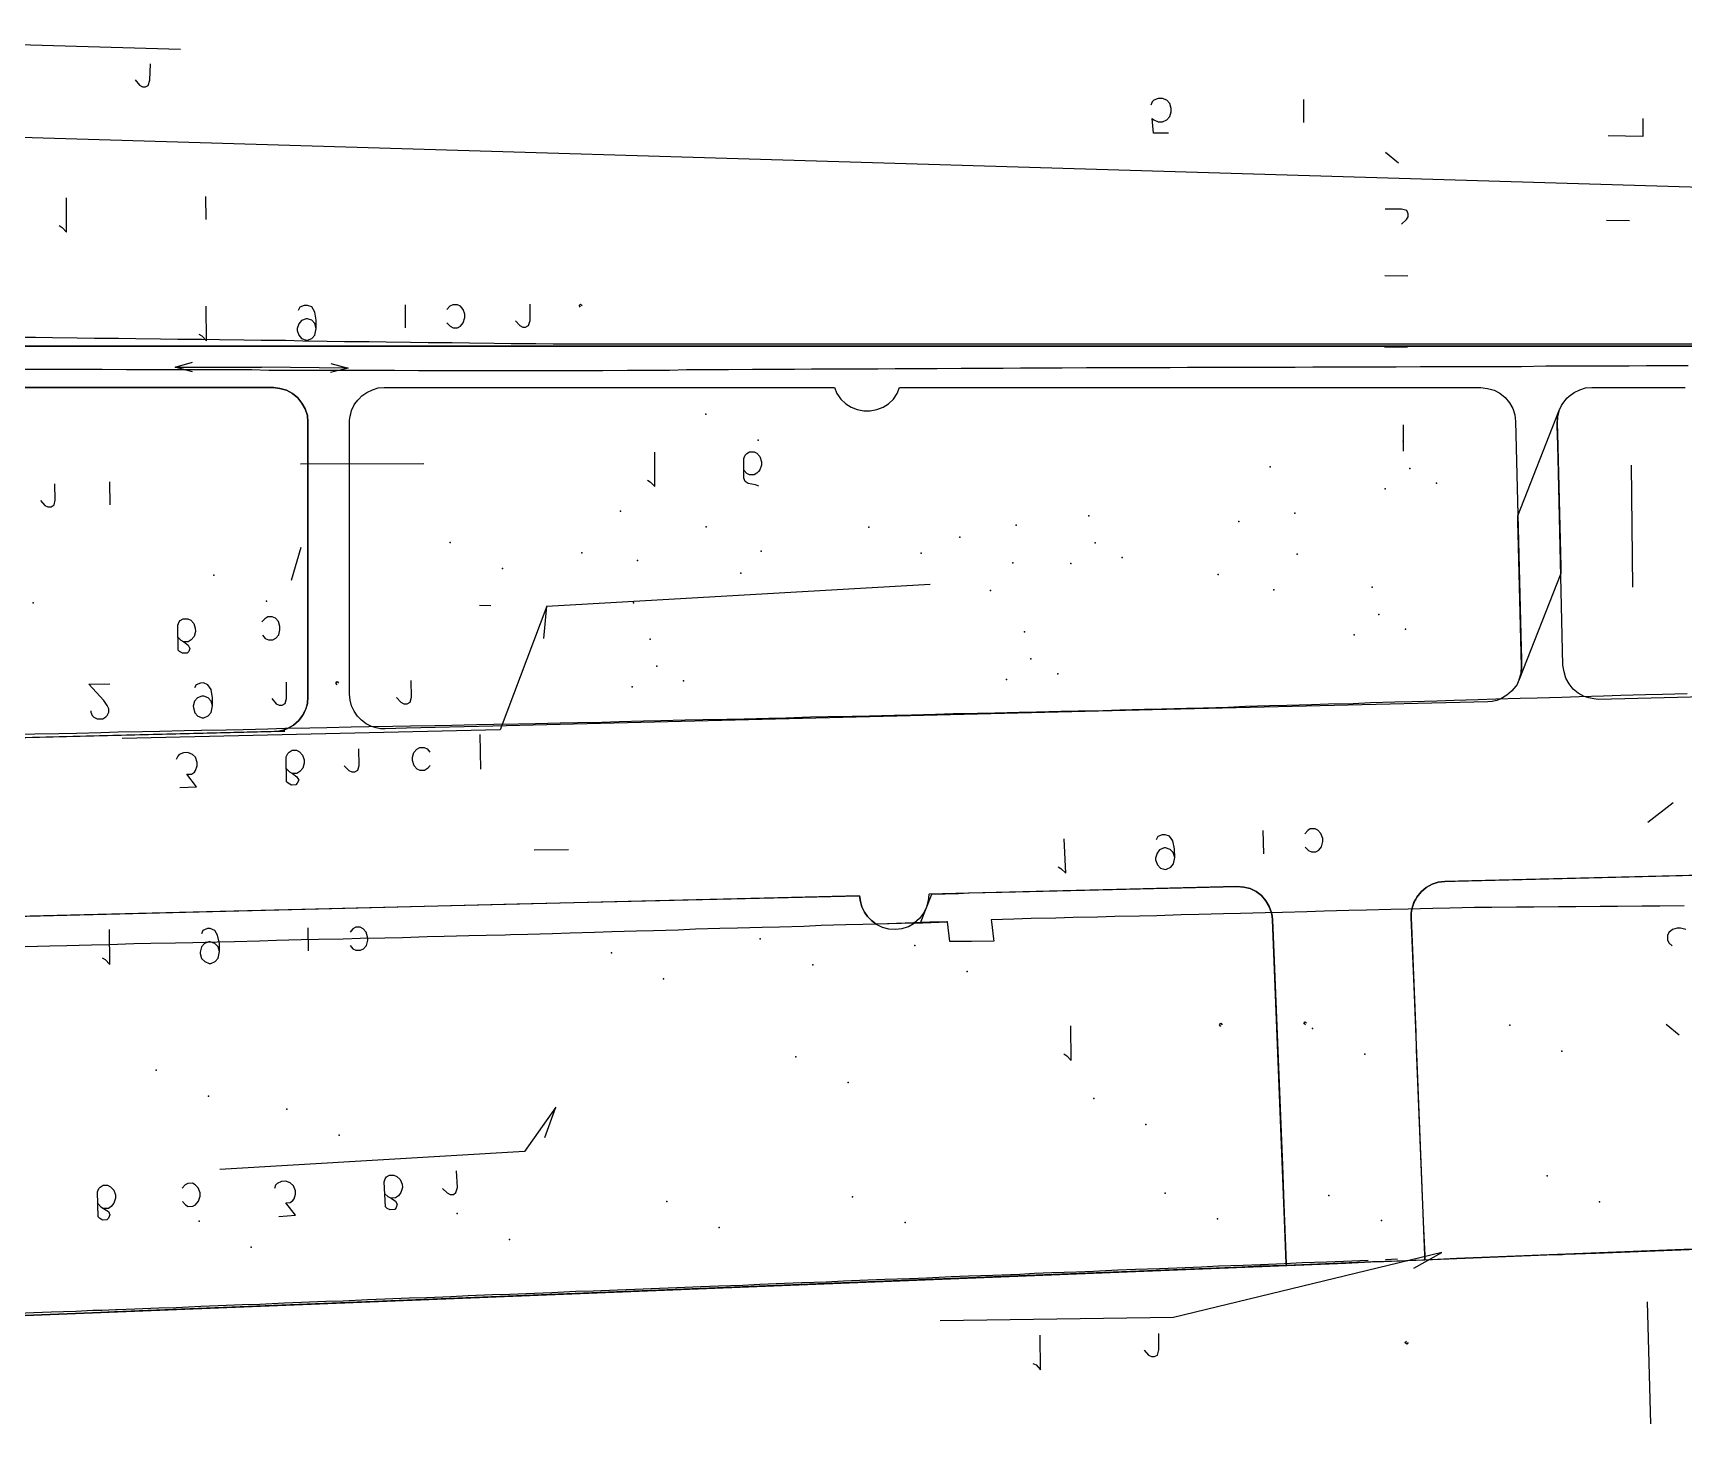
# Model space of a CAD drawing. Header units: metres. Extents: x 131 to 658, y 22 to 173.
# Drawn here: x 195.07 to 245.01, y 68.05 to 110.14 of the extents above; entities that cross this region are included whole.
import ezdxf

# ---------------------------------------------------------------- set-up
doc = ezdxf.new("R2010")
doc.units = ezdxf.units.M
for name, color, linetype in [('CURB', 7, 'Continuous'), ('ELECTR_CABLE', 7, 'Continuous'), ('GAS', 7, 'Continuous'), ('GRASS', 7, 'Continuous'), ('OVERHEAD_POWER_LINE', 7, 'Continuous'), ('ROAD', 7, 'Continuous'), ('SIDEWALK_PATH', 7, 'Continuous'), ('TREE', 7, 'Continuous'), ('WATER_PIPELINE', 7, 'Continuous')]:
    doc.layers.add(name, color=color, linetype=linetype)

msp = doc.modelspace()

# ---------------------------------------------------------------- linework, layer by layer
at = {"layer": 'CURB'}
for points in [[(194.515, 100.944), (195.148, 100.944), (195.669, 100.932), (196.413, 100.921), (196.934, 100.91), (197.667, 100.91), (198.188, 100.899), (198.932, 100.888), (199.453, 100.877), (200.197, 100.877), (200.718, 100.866), (201.451, 100.855), (201.983, 100.844), (202.716, 100.844), (203.237, 100.833), (203.981, 100.821), (204.502, 100.81), (205.246, 100.81), (205.767, 100.799), (206.5, 100.788), (207.032, 100.777), (207.765, 100.777), (208.286, 100.766), (209.03, 100.755), (209.551, 100.744), (210.295, 100.744), (210.816, 100.733), (211.549, 100.733), (212.081, 100.733), (212.814, 100.733), (213.335, 100.733), (214.079, 100.733), (214.6, 100.733), (215.344, 100.733), (215.865, 100.733), (216.598, 100.733), (217.13, 100.733), (217.863, 100.733), (218.384, 100.733), (219.128, 100.733), (219.649, 100.733), (220.393, 100.733), (220.914, 100.733), (221.647, 100.733), (222.179, 100.733), (222.912, 100.733), (223.433, 100.733), (224.177, 100.733), (224.698, 100.733), (225.442, 100.733), (225.963, 100.733), (226.696, 100.733), (227.228, 100.733), (227.495, 100.733), (227.495, 100.733), (227.961, 100.733), (228.482, 100.733), (229.226, 100.733), (229.747, 100.733), (230.491, 100.733), (231.012, 100.733), (231.745, 100.733), (232.277, 100.733), (233.01, 100.733), (233.531, 100.733), (234.275, 100.733), (234.796, 100.733), (235.54, 100.733), (236.061, 100.733), (236.794, 100.733), (237.326, 100.733), (238.059, 100.733), (238.58, 100.733), (239.324, 100.733), (239.845, 100.733), (240.589, 100.733), (241.11, 100.733), (241.843, 100.733), (242.376, 100.733), (243.108, 100.733), (243.629, 100.733), (244.373, 100.733), (244.894, 100.733), (245.638, 100.733)], [(194.637, 99.967), (195.381, 99.967), (195.902, 99.967), (196.646, 99.967), (197.167, 99.967), (197.9, 99.956), (198.432, 99.956), (199.165, 99.956), (199.697, 99.956), (200.43, 99.956), (200.951, 99.956), (201.695, 99.956), (202.216, 99.945), (202.96, 99.945), (203.481, 99.945), (204.225, 99.945), (204.746, 99.945), (205.49, 99.945), (206.011, 99.945), (206.744, 99.934), (207.276, 99.934), (208.009, 99.934), (208.541, 99.934), (209.274, 99.934), (209.795, 99.934), (210.517, 99.934), (210.517, 99.934), (210.539, 99.934), (211.06, 99.934), (211.804, 99.934), (212.325, 99.934), (213.069, 99.945), (213.59, 99.945), (214.334, 99.945), (214.856, 99.956), (215.588, 99.956), (216.121, 99.956), (216.853, 99.967), (217.374, 99.967), (218.118, 99.967), (218.64, 99.978), (219.383, 99.978), (219.905, 99.978), (220.648, 99.978), (221.17, 99.989), (221.913, 99.989), (222.435, 99.989), (223.167, 100), (223.7, 100), (224.432, 100), (224.965, 100.011), (225.697, 100.011), (226.219, 100.011), (226.962, 100.023), (227.484, 100.023), (227.506, 100.023), (227.506, 100.023), (228.227, 100.023), (228.749, 100.023), (229.492, 100.023), (230.014, 100.034), (230.757, 100.034), (231.279, 100.034), (232.011, 100.034), (232.544, 100.034), (233.276, 100.034), (233.809, 100.045), (234.541, 100.045), (235.063, 100.045), (235.806, 100.045), (236.328, 100.045), (237.071, 100.056), (237.593, 100.056), (238.336, 100.056), (238.858, 100.056), (239.601, 100.056), (240.123, 100.056), (240.855, 100.067), (241.388, 100.067), (242.12, 100.067), (242.642, 100.067), (243.385, 100.067), (243.907, 100.078), (244.65, 100.078), (245.172, 100.078)], [(194.604, 88.926), (195.125, 88.937), (195.858, 88.948), (196.391, 88.959), (197.123, 88.981), (197.656, 88.992), (198.388, 89.003), (198.909, 89.015), (199.653, 89.037), (200.175, 89.048), (200.918, 89.059), (201.44, 89.07), (202.183, 89.092), (202.705, 89.103), (203.448, 89.114), (203.97, 89.126), (204.702, 89.148), (205.235, 89.159), (205.967, 89.17), (206.5, 89.181), (207.232, 89.192), (207.754, 89.203), (208.497, 89.214), (209.019, 89.225), (209.762, 89.236), (210.284, 89.248), (211.027, 89.27), (211.549, 89.281), (212.292, 89.292), (212.814, 89.314), (213.546, 89.325), (214.079, 89.336), (214.811, 89.359), (215.344, 89.37), (216.076, 89.381), (216.598, 89.392), (217.341, 89.414), (217.863, 89.425), (218.606, 89.447), (219.128, 89.458), (219.871, 89.47), (220.393, 89.481), (221.136, 89.503), (221.658, 89.514), (222.39, 89.536), (222.923, 89.547), (223.655, 89.558), (224.188, 89.569), (224.92, 89.592), (225.442, 89.603), (226.185, 89.625), (226.707, 89.636), (227.45, 89.647), (227.972, 89.658), (228.715, 89.68), (229.237, 89.691), (229.98, 89.714), (230.502, 89.725), (231.234, 89.747), (231.767, 89.769), (232.499, 89.791), (233.021, 89.802), (233.764, 89.825), (234.286, 89.847), (235.029, 89.858), (235.551, 89.88), (236.294, 89.902), (236.816, 89.913), (237.56, 89.936), (238.081, 89.958), (238.813, 89.98), (239.346, 89.991), (240.078, 90.013), (240.6, 90.024), (241.343, 90.047), (241.865, 90.069), (242.609, 90.091), (243.13, 90.102), (243.874, 90.124), (244.395, 90.135), (245.139, 90.157)], [(245.05, 83.732), (244.306, 83.721), (243.774, 83.721), (243.03, 83.71), (242.509, 83.71), (241.765, 83.699), (241.244, 83.699), (240.5, 83.688), (239.968, 83.688), (239.224, 83.677), (238.702, 83.677), (237.959, 83.666), (237.437, 83.655), (236.694, 83.633), (236.172, 83.622), (235.429, 83.599), (234.896, 83.588), (234.153, 83.566), (233.631, 83.555), (232.888, 83.533), (232.366, 83.522), (231.623, 83.499), (231.101, 83.488), (230.358, 83.466), (229.825, 83.455), (229.082, 83.433), (228.56, 83.422), (227.817, 83.411), (227.295, 83.388), (226.552, 83.377), (226.03, 83.355), (225.286, 83.344), (224.754, 83.333), (224.077, 83.311), (224.077, 83.311), (224.088, 83.244), (224.144, 82.734), (224.155, 82.667), (224.155, 82.667), (223.478, 82.656), (222.945, 82.656), (222.823, 82.656), (222.823, 82.656), (222.756, 83.244), (222.756, 83.244), (222.734, 83.244), (222.213, 83.233), (221.469, 83.211), (220.937, 83.189), (220.193, 83.167), (219.672, 83.155), (218.928, 83.133), (218.406, 83.111), (217.663, 83.089), (217.141, 83.078), (216.398, 83.056), (215.865, 83.044), (215.122, 83.022), (214.6, 83), (213.857, 82.978), (213.335, 82.967), (212.592, 82.945), (212.07, 82.922), (211.327, 82.9), (210.794, 82.889), (210.051, 82.867), (209.529, 82.856), (209.363, 82.845), (209.363, 82.845), (208.786, 82.834), (208.264, 82.823), (207.521, 82.8), (206.999, 82.789), (206.256, 82.767), (205.723, 82.756), (204.979, 82.745), (204.458, 82.723), (203.714, 82.712), (203.193, 82.7), (202.449, 82.678), (201.928, 82.667), (201.173, 82.645), (200.652, 82.634), (199.908, 82.612), (199.387, 82.601), (198.643, 82.59), (198.122, 82.578), (197.378, 82.556), (196.845, 82.545), (196.102, 82.523), (195.58, 82.512), (194.837, 82.49)], [(194.371, 71.393), (195.103, 71.426), (195.625, 71.448), (196.368, 71.471), (196.89, 71.493), (197.156, 71.493), (197.156, 71.493), (197.578, 71.515), (197.578, 71.515), (197.622, 71.515), (198.155, 71.537), (198.887, 71.57), (199.409, 71.582), (200.152, 71.615), (200.674, 71.637), (201.417, 71.67), (201.939, 71.681), (202.671, 71.715), (203.204, 71.737), (203.936, 71.77), (204.458, 71.781), (205.201, 71.815), (205.723, 71.837), (206.455, 71.87), (206.988, 71.881), (207.72, 71.914), (208.242, 71.937), (208.985, 71.97), (209.507, 71.981), (210.25, 72.014), (210.772, 72.036), (211.504, 72.07), (212.026, 72.081), (212.769, 72.114), (213.291, 72.136), (214.034, 72.159), (214.556, 72.181), (215.288, 72.214), (215.821, 72.236), (216.553, 72.258), (217.075, 72.281), (217.818, 72.314), (218.34, 72.336), (219.083, 72.358), (219.605, 72.38), (220.337, 72.414), (220.859, 72.436), (221.602, 72.458), (222.124, 72.48), (222.867, 72.514), (223.389, 72.536), (224.121, 72.558), (224.654, 72.58), (224.942, 72.591), (224.942, 72.591), (225.386, 72.614), (225.908, 72.636), (226.651, 72.658), (227.173, 72.68), (227.905, 72.713), (228.438, 72.736), (229.17, 72.758), (229.692, 72.78), (230.435, 72.813), (230.957, 72.835), (231.7, 72.858), (232.222, 72.88), (232.954, 72.913), (233.487, 72.935), (234.219, 72.958), (234.741, 72.98), (235.484, 73.013)], [(236.006, 73.035), (236.372, 73.046)]]:
    msp.add_lwpolyline(points, dxfattribs=at)
at = {"layer": 'ELECTR_CABLE'}
for points in [[(175.44, 96.283), (175.273, 95.317), (175.273, 95.317), (182.42, 110.143), (182.42, 110.143), (199.542, 109.655)], [(198.166, 108.722), (198.299, 108.567), (198.299, 108.567), (198.388, 108.512), (198.388, 108.512), (198.477, 108.512), (198.477, 108.512), (198.565, 108.556), (198.565, 108.556), (198.61, 108.711), (198.61, 108.711), (198.632, 109.211)], [(229.437, 107.113), (228.982, 107.113), (228.982, 107.113), (228.948, 107.557), (228.948, 107.557), (228.993, 107.513), (228.993, 107.513), (229.126, 107.457), (229.126, 107.457), (229.259, 107.457), (229.259, 107.457), (229.392, 107.513), (229.392, 107.513), (229.481, 107.613), (229.481, 107.613), (229.525, 107.757), (229.525, 107.757), (229.525, 107.857), (229.525, 107.857), (229.481, 108.012), (229.481, 108.012), (229.392, 108.112), (229.392, 108.112), (229.259, 108.156), (229.259, 108.156), (229.126, 108.156), (229.126, 108.156), (228.993, 108.112), (228.993, 108.112), (228.948, 108.057), (228.948, 108.057), (228.904, 107.957)], [(233.531, 107.435), (233.531, 108.134)], [(243.796, 107.557), (243.796, 107.013), (243.796, 107.013), (242.742, 107.036)], [(195.869, 104.317), (195.958, 104.261), (195.958, 104.261), (196.091, 104.117), (196.091, 104.117), (196.091, 105.16)], [(200.319, 104.495), (200.308, 105.194)], [(243.396, 104.461), (242.697, 104.472)], [(213.668, 96.616), (213.757, 96.56), (213.757, 96.56), (213.89, 96.416), (213.89, 96.416), (213.89, 97.459)], [(217.042, 96.427), (216.942, 96.472), (216.942, 96.472), (216.72, 96.516), (216.72, 96.516), (216.631, 96.571), (216.631, 96.571), (216.587, 96.671), (216.587, 96.671), (216.587, 97.271), (216.587, 97.271), (216.631, 97.37), (216.631, 97.37), (216.675, 97.415), (216.675, 97.415), (216.764, 97.47), (216.764, 97.47), (216.897, 97.47), (216.897, 97.47), (216.986, 97.426), (216.986, 97.426), (217.075, 97.326), (217.075, 97.326), (217.119, 97.171), (217.119, 97.171), (217.119, 97.071), (217.119, 97.071), (217.075, 96.927), (217.075, 96.927), (217.03, 96.871), (217.03, 96.871), (216.986, 96.827), (216.986, 96.827), (216.897, 96.771), (216.897, 96.771), (216.764, 96.771), (216.764, 96.771), (216.675, 96.816), (216.675, 96.816), (216.587, 96.915)], [(206.899, 97.104), (203.171, 97.093)], [(243.496, 93.376), (243.452, 97.071)], [(199.453, 91.866), (199.553, 91.767), (199.553, 91.767), (199.642, 91.722), (199.642, 91.722), (199.775, 91.622), (199.775, 91.622), (199.819, 91.522), (199.819, 91.522), (199.786, 91.423), (199.786, 91.423), (199.742, 91.378), (199.742, 91.378), (199.597, 91.378), (199.597, 91.378), (199.509, 91.423), (199.509, 91.423), (199.464, 91.467), (199.464, 91.467), (199.453, 92.222), (199.453, 92.222), (199.498, 92.321), (199.498, 92.321), (199.531, 92.366), (199.531, 92.366), (199.62, 92.421), (199.62, 92.421), (199.764, 92.421), (199.764, 92.421), (199.853, 92.377), (199.853, 92.377), (199.941, 92.277), (199.941, 92.277), (199.986, 92.133), (199.986, 92.133), (199.997, 92.033), (199.997, 92.033), (199.953, 91.878), (199.953, 91.878), (199.864, 91.778), (199.864, 91.778), (199.775, 91.722), (199.775, 91.722), (199.642, 91.722)], [(202.017, 91.922), (202.105, 91.822), (202.105, 91.822), (202.205, 91.778), (202.205, 91.778), (202.338, 91.778), (202.338, 91.778), (202.427, 91.833), (202.427, 91.833), (202.516, 91.933), (202.516, 91.933), (202.549, 92.088), (202.549, 92.088), (202.549, 92.188), (202.549, 92.188), (202.505, 92.332), (202.505, 92.332), (202.416, 92.432), (202.416, 92.432), (202.316, 92.477), (202.316, 92.477), (202.183, 92.477), (202.183, 92.477), (202.094, 92.421), (202.094, 92.421), (202.005, 92.321)], [(243.951, 86.263), (244.717, 86.862)], [(245.094, 83.011), (244.939, 83.056), (244.939, 83.056), (244.839, 83.056), (244.839, 83.056), (244.695, 83.011), (244.695, 83.011), (244.584, 82.922), (244.584, 82.922), (244.539, 82.834), (244.539, 82.834), (244.539, 82.7), (244.539, 82.7), (244.584, 82.612), (244.584, 82.612), (244.684, 82.523)], [(226.274, 79.249), (226.363, 79.194), (226.363, 79.194), (226.496, 79.05), (226.496, 79.05), (226.485, 80.104)], [(231.024, 80.082), (230.979, 80.126), (230.979, 80.126), (231.024, 80.182), (231.024, 80.182), (231.068, 80.126)], [(233.587, 80.126), (233.531, 80.17), (233.531, 80.17), (233.576, 80.226), (233.576, 80.226), (233.62, 80.182)], [(244.894, 79.815), (244.506, 80.137)], [(197.034, 74.722), (197.123, 74.622), (197.123, 74.622), (197.212, 74.578), (197.212, 74.578), (197.356, 74.478), (197.356, 74.478), (197.4, 74.378), (197.4, 74.378), (197.356, 74.278), (197.356, 74.278), (197.312, 74.234), (197.312, 74.234), (197.178, 74.223), (197.178, 74.223), (197.09, 74.278), (197.09, 74.278), (197.045, 74.322), (197.045, 74.322), (197.023, 75.077), (197.023, 75.077), (197.067, 75.177), (197.067, 75.177), (197.112, 75.221), (197.112, 75.221), (197.201, 75.277), (197.201, 75.277), (197.334, 75.277), (197.334, 75.277), (197.423, 75.232), (197.423, 75.232), (197.522, 75.132), (197.522, 75.132), (197.567, 74.988), (197.567, 74.988), (197.567, 74.888), (197.567, 74.888), (197.522, 74.733), (197.522, 74.733), (197.445, 74.633), (197.445, 74.633), (197.356, 74.578), (197.356, 74.578), (197.212, 74.578)], [(199.597, 74.788), (199.686, 74.689), (199.686, 74.689), (199.775, 74.633), (199.775, 74.633), (199.908, 74.644), (199.908, 74.644), (199.997, 74.689), (199.997, 74.689), (200.086, 74.8), (200.086, 74.8), (200.13, 74.944), (200.13, 74.944), (200.13, 75.044), (200.13, 75.044), (200.075, 75.199), (200.075, 75.199), (199.986, 75.288), (199.986, 75.288), (199.897, 75.343), (199.897, 75.343), (199.764, 75.332), (199.764, 75.332), (199.675, 75.288), (199.675, 75.288), (199.586, 75.188)], [(236.86, 72.769), (237.715, 73.246), (237.715, 73.246), (229.592, 71.271), (229.592, 71.271), (222.534, 71.171)], [(244.04, 68.053), (243.94, 71.748)], [(225.331, 69.884), (225.431, 69.839), (225.431, 69.839), (225.564, 69.695), (225.564, 69.695), (225.553, 70.738)], [(228.704, 70.283), (228.837, 70.139), (228.837, 70.139), (228.926, 70.095), (228.926, 70.095), (229.015, 70.095), (229.015, 70.095), (229.104, 70.139), (229.104, 70.139), (229.148, 70.294), (229.148, 70.294), (229.148, 70.794)], [(236.694, 70.516), (236.65, 70.472), (236.65, 70.472), (236.594, 70.516), (236.594, 70.516), (236.638, 70.561)]]:
    msp.add_lwpolyline(points, dxfattribs=at)
at = {"layer": 'GAS'}
msp.add_lwpolyline([(133.889, 108.416), (175.806, 107.557), (185.882, 107.258), (290.347, 104.151)], dxfattribs=at)
at = {"layer": 'GRASS'}
for points in [[(194.77, 99.412), (195.569, 99.412), (202.349, 99.412), (202.549, 99.39), (202.749, 99.335), (202.927, 99.235), (203.093, 99.101), (203.215, 98.946), (203.315, 98.769), (203.381, 98.569), (203.393, 98.369), (203.393, 90.646), (203.393, 90.313), (203.393, 90.069), (203.393, 90.047), (203.381, 89.869), (203.381, 89.858), (203.326, 89.669), (203.248, 89.514), (203.226, 89.492), (203.126, 89.347), (203.115, 89.336), (202.96, 89.203), (202.793, 89.103), (202.66, 89.048), (202.516, 89.015), (202.372, 89.003), (191.386, 88.737)], [(249.222, 90.146), (242.453, 89.98), (242.309, 89.991), (242.165, 90.024), (242.02, 90.069), (241.843, 90.169), (241.687, 90.291), (241.565, 90.446), (241.466, 90.624), (241.41, 90.812), (241.377, 91.012), (241.244, 96.838), (241.233, 97.259), (241.221, 97.648), (241.21, 97.97), (241.199, 98.236), (241.199, 98.336), (241.21, 98.447), (241.21, 98.524), (241.244, 98.647), (241.255, 98.702), (241.332, 98.868), (241.377, 98.935), (241.443, 99.024), (241.499, 99.09), (241.565, 99.157), (241.721, 99.268), (241.887, 99.346), (242.065, 99.401), (242.253, 99.412), (244.673, 99.412), (244.772, 99.412), (244.917, 99.412), (245.072, 99.412)], [(252.673, 73.634), (238.159, 73.057), (237.193, 73.013), (237.193, 73.157), (236.872, 81.291), (236.783, 83.377), (236.783, 83.511), (236.805, 83.633), (236.86, 83.832), (236.927, 83.932), (236.96, 83.999), (237.082, 84.154), (237.238, 84.287), (237.415, 84.387), (237.604, 84.443), (237.804, 84.465), (238.114, 84.476), (250.265, 84.776)], [(190.875, 83.322), (209.729, 83.788), (220.093, 84.032), (220.115, 83.866), (220.16, 83.699), (220.237, 83.544), (220.326, 83.411), (220.448, 83.289), (220.593, 83.178), (220.77, 83.089), (220.97, 83.033), (221.17, 83.022), (221.38, 83.044), (221.569, 83.111), (221.747, 83.211), (222.756, 83.244), (221.935, 83.222), (222.279, 84.088), (223.089, 84.11), (223.389, 84.121), (224.399, 84.143), (231.512, 84.321), (231.723, 84.298), (231.911, 84.254), (232.089, 84.165), (232.255, 84.043), (232.388, 83.888), (232.488, 83.71), (232.555, 83.522), (232.577, 83.422), (232.588, 83.311), (232.888, 75.887), (232.932, 74.7), (232.999, 72.913), (233.01, 72.847), (232.977, 72.847), (232.2, 72.824), (231.667, 72.802), (224.909, 72.536), (197.545, 71.448), (197.123, 71.426), (173.886, 70.505)]]:
    msp.add_lwpolyline(points, dxfattribs=at)
msp.add_lwpolyline([(205.157, 89.236), (205.013, 89.347), (204.891, 89.47), (204.791, 89.625), (204.713, 89.78), (204.669, 89.958), (204.658, 90.135), (204.658, 96.738), (204.658, 97.182), (204.658, 97.592), (204.658, 97.936), (204.658, 98.214), (204.658, 98.369), (204.658, 98.425), (204.669, 98.547), (204.691, 98.624), (204.713, 98.724), (204.791, 98.891), (204.813, 98.924), (204.902, 99.035), (204.935, 99.068), (205.024, 99.168), (205.179, 99.268), (205.346, 99.346), (205.523, 99.401), (205.701, 99.412), (208.286, 99.412), (208.375, 99.412), (208.486, 99.412), (208.63, 99.412), (208.786, 99.412), (208.963, 99.412), (209.152, 99.412), (209.34, 99.412), (210.417, 99.412), (213.013, 99.412), (219.328, 99.412), (219.405, 99.235), (219.527, 99.068), (219.672, 98.924), (219.838, 98.824), (220.016, 98.746), (220.215, 98.713), (220.415, 98.713), (220.615, 98.746), (220.803, 98.824), (220.97, 98.924), (221.114, 99.068), (221.225, 99.235), (221.303, 99.412), (232.788, 99.412), (238.891, 99.412), (239.091, 99.39), (239.291, 99.335), (239.468, 99.246), (239.624, 99.113), (239.757, 98.957), (239.857, 98.78), (239.923, 98.591), (239.945, 98.391), (240.112, 91.534), (240.123, 91.212), (240.123, 90.979), (240.123, 90.956), (240.112, 90.768), (240.095, 90.723), (240.056, 90.579), (239.968, 90.391), (239.956, 90.379), (239.834, 90.235), (239.823, 90.224), (239.679, 90.102), (239.501, 89.991), (239.379, 89.947), (239.235, 89.913), (239.102, 89.902), (228.96, 89.658), (208.996, 89.17), (206.378, 89.103), (205.734, 89.092), (205.59, 89.092), (205.457, 89.114), (205.323, 89.159)], close=True, dxfattribs=at)
at = {"layer": 'OVERHEAD_POWER_LINE'}
for points in [[(199.897, 99.889), (199.376, 100.034), (199.376, 100.034), (199.897, 100.178)], [(199.376, 100.034), (201.994, 100.034)], [(204.613, 100), (201.994, 100.034)], [(204.092, 100.145), (204.613, 100), (204.613, 100), (204.081, 99.867)]]:
    msp.add_lwpolyline(points, dxfattribs=at)
at = {"layer": 'ROAD'}
for points in [[(245.86, 100.666), (227.473, 100.666), (210.694, 100.666), (194.404, 100.666)], [(168.349, 70.283), (234.808, 72.924), (235.185, 72.935), (235.562, 72.958), (235.95, 72.969), (241.133, 73.179), (241.366, 73.179), (241.443, 73.191), (242.376, 73.224), (245.46, 73.346)]]:
    msp.add_lwpolyline(points, dxfattribs=at)
at = {"layer": 'SIDEWALK_PATH'}
for points in [[(193.394, 100.666), (210.805, 100.666), (225.952, 100.666), (227.761, 100.666), (246.182, 100.666)], [(152.336, 87.783), (202.693, 89.015), (202.638, 89.015), (202.516, 89.015), (202.66, 89.048), (202.793, 89.103), (202.96, 89.203), (203.115, 89.336), (203.226, 89.492), (203.313, 89.647), (203.337, 89.707), (203.381, 89.858), (203.393, 90.047), (203.393, 95.151), (203.393, 95.295), (203.393, 95.351), (203.393, 98.369), (203.381, 98.569), (203.315, 98.769), (203.215, 98.946), (203.093, 99.101), (202.927, 99.235), (202.749, 99.335), (202.549, 99.39), (202.349, 99.412), (192.895, 99.412)], [(257.123, 84.942), (237.804, 84.465), (237.604, 84.443), (237.415, 84.387), (237.238, 84.287), (237.082, 84.154), (236.96, 83.999), (236.927, 83.932), (236.887, 83.873), (236.833, 83.732), (236.805, 83.633), (236.783, 83.511), (236.783, 83.377), (236.927, 79.904), (236.938, 79.383), (237.127, 74.689), (237.149, 74.167), (237.171, 73.745), (237.193, 73.157), (237.193, 73.013), (237.138, 73.013), (236.883, 73.002), (236.35, 72.98), (235.618, 72.958), (233.01, 72.847), (232.999, 72.913), (232.943, 74.478), (232.588, 83.311), (232.577, 83.422), (232.555, 83.522), (232.488, 83.71), (232.388, 83.888), (232.255, 84.043), (232.089, 84.165), (231.911, 84.254), (231.723, 84.298), (231.512, 84.321), (222.193, 84.088), (222.19, 84.079), (222.168, 83.888), (222.113, 83.688), (222.024, 83.511), (221.902, 83.344), (221.747, 83.211), (220.593, 83.178), (220.448, 83.289), (220.326, 83.411), (220.237, 83.544), (220.16, 83.699), (220.115, 83.866), (220.093, 84.032), (155.044, 82.445)]]:
    msp.add_lwpolyline(points, dxfattribs=at)
msp.add_lwpolyline([(240.012, 95.528), (241.255, 98.702), (241.244, 98.647), (241.21, 98.524), (241.199, 98.336), (241.21, 98.025), (241.31, 93.997), (241.31, 93.842), (241.31, 93.831), (241.31, 93.786), (240.056, 90.579), (240.101, 90.746), (240.112, 90.775), (240.123, 90.979), (240.023, 94.996), (240.023, 95.007), (240.012, 95.317), (240.012, 95.462), (240.012, 95.506)], close=True, dxfattribs=at)
at = {"layer": 'TREE'}
for p in [(215.436, 98.611), (217.017, 97.825), (236.537, 97.79), (232.52, 97.019), (236.739, 96.964), (237.547, 96.525), (235.994, 96.347), (212.856, 95.67), (227.027, 95.537), (233.264, 95.614), (215.443, 95.196), (220.368, 95.194), (223.126, 94.886), (224.825, 95.249), (231.57, 95.358), (207.696, 94.727), (211.683, 94.411), (217.117, 94.463), (221.955, 94.407), (227.218, 94.711), (209.283, 93.941), (213.365, 94.178), (224.73, 94.108), (226.484, 94.095), (228.037, 94.272), (233.33, 94.374), (200.55, 93.734), (216.497, 93.8), (230.944, 93.762), (195.079, 92.898), (202.137, 92.954), (213.25, 92.904), (224.056, 93.278), (232.631, 93.294), (235.605, 93.373), (235.807, 92.548), (225.085, 92.019), (235.061, 91.931), (236.615, 92.108), (213.756, 91.798), (213.958, 90.983), (225.276, 91.205), (214.765, 90.544), (224.542, 90.577), (226.095, 90.754), (213.212, 90.355), (217.084, 82.732), (221.767, 82.532), (212.579, 82.31), (218.671, 81.946), (214.154, 81.524), (223.343, 81.746), (233.796, 80.024), (239.766, 80.124), (218.166, 79.159), (235.383, 79.244), (241.342, 79.338), (198.807, 78.759), (200.383, 77.973), (219.747, 78.384), (227.176, 77.905), (202.758, 77.583), (228.758, 77.119), (204.345, 76.797), (240.903, 75.563), (219.88, 74.931), (229.335, 75.036), (234.293, 74.965), (207.912, 74.42), (214.26, 74.787), (242.485, 74.777), (200.1, 74.187), (215.841, 74), (221.467, 74.145), (230.922, 74.256), (235.887, 74.213), (209.494, 73.634), (201.682, 73.401)]:
    msp.add_point(p, dxfattribs=at)
at = {"layer": 'WATER_PIPELINE'}
for points in [[(236.405, 106.203), (236.006, 106.525)], [(236.494, 104.361), (236.638, 104.495), (236.638, 104.495), (236.694, 104.583), (236.694, 104.583), (236.694, 104.672), (236.694, 104.672), (236.65, 104.772), (236.65, 104.772), (236.494, 104.816), (236.494, 104.816), (235.995, 104.816)], [(236.683, 102.786), (235.984, 102.797)], [(200.097, 101.032), (200.186, 100.977), (200.186, 100.977), (200.33, 100.833), (200.33, 100.833), (200.319, 101.876)], [(203.648, 101.199), (203.603, 101.354), (203.603, 101.354), (203.515, 101.454), (203.515, 101.454), (203.381, 101.498), (203.381, 101.498), (203.337, 101.498), (203.337, 101.498), (203.204, 101.443), (203.204, 101.443), (203.115, 101.343), (203.115, 101.343), (203.071, 101.199), (203.071, 101.199), (203.071, 101.143), (203.071, 101.143), (203.115, 100.999), (203.115, 100.999), (203.204, 100.899), (203.204, 100.899), (203.337, 100.844), (203.337, 100.844), (203.381, 100.844), (203.381, 100.844), (203.515, 100.899), (203.515, 100.899), (203.603, 100.999), (203.603, 100.999), (203.648, 101.199), (203.648, 101.199), (203.648, 101.454), (203.648, 101.454), (203.603, 101.698), (203.603, 101.698), (203.515, 101.853), (203.515, 101.853), (203.381, 101.898), (203.381, 101.898), (203.282, 101.898), (203.282, 101.898), (203.148, 101.842), (203.148, 101.842), (203.104, 101.743)], [(206.344, 101.221), (206.344, 101.92)], [(207.598, 101.376), (207.698, 101.276), (207.698, 101.276), (207.787, 101.221), (207.787, 101.221), (207.92, 101.221), (207.92, 101.221), (208.009, 101.276), (208.009, 101.276), (208.098, 101.376), (208.098, 101.376), (208.142, 101.532), (208.142, 101.532), (208.142, 101.632), (208.142, 101.632), (208.098, 101.776), (208.098, 101.776), (208.009, 101.876), (208.009, 101.876), (207.92, 101.92), (207.92, 101.92), (207.776, 101.92), (207.776, 101.92), (207.687, 101.876), (207.687, 101.876), (207.598, 101.776)], [(209.673, 101.432), (209.806, 101.288), (209.806, 101.288), (209.895, 101.243), (209.895, 101.243), (209.984, 101.243), (209.984, 101.243), (210.073, 101.288), (210.073, 101.288), (210.117, 101.443), (210.117, 101.443), (210.117, 101.942)], [(211.649, 101.842), (211.604, 101.898), (211.604, 101.898), (211.649, 101.942), (211.649, 101.942), (211.693, 101.898)], [(236.672, 100.633), (235.973, 100.633)], [(236.55, 97.492), (236.55, 98.291)], [(195.303, 95.994), (195.436, 95.85), (195.436, 95.85), (195.525, 95.806), (195.525, 95.806), (195.625, 95.806), (195.625, 95.806), (195.714, 95.861), (195.714, 95.861), (195.747, 96.005), (195.747, 96.005), (195.736, 96.505)], [(197.411, 95.861), (197.4, 96.56)], [(202.893, 93.586), (203.193, 94.585)], [(210.628, 92.799), (222.224, 93.464)], [(210.539, 91.822), (210.628, 92.799), (210.628, 92.799), (209.218, 89.059), (209.218, 89.059), (197.778, 88.793)], [(208.586, 92.832), (208.93, 92.821)], [(196.823, 89.636), (196.823, 89.592), (196.823, 89.592), (196.868, 89.492), (196.868, 89.492), (196.912, 89.436), (196.912, 89.436), (197.012, 89.392), (197.012, 89.392), (197.189, 89.392), (197.189, 89.392), (197.278, 89.447), (197.278, 89.447), (197.323, 89.492), (197.323, 89.492), (197.367, 89.592), (197.367, 89.592), (197.367, 89.691), (197.367, 89.691), (197.323, 89.791), (197.323, 89.791), (197.223, 89.947), (197.223, 89.947), (196.768, 90.435), (196.768, 90.435), (197.4, 90.446)], [(200.507, 89.78), (200.463, 89.924), (200.463, 89.924), (200.374, 90.024), (200.374, 90.024), (200.241, 90.08), (200.241, 90.08), (200.186, 90.08), (200.186, 90.08), (200.052, 90.024), (200.052, 90.024), (199.964, 89.924), (199.964, 89.924), (199.919, 89.769), (199.919, 89.769), (199.93, 89.725), (199.93, 89.725), (199.975, 89.569), (199.975, 89.569), (200.064, 89.47), (200.064, 89.47), (200.197, 89.425), (200.197, 89.425), (200.241, 89.425), (200.241, 89.425), (200.374, 89.481), (200.374, 89.481), (200.463, 89.58), (200.463, 89.58), (200.507, 89.78), (200.507, 89.78), (200.507, 90.024), (200.507, 90.024), (200.463, 90.28), (200.463, 90.28), (200.363, 90.424), (200.363, 90.424), (200.23, 90.479), (200.23, 90.479), (200.141, 90.468), (200.141, 90.468), (200.008, 90.424), (200.008, 90.424), (199.964, 90.324)], [(202.305, 90.002), (202.438, 89.847), (202.438, 89.847), (202.527, 89.802), (202.527, 89.802), (202.616, 89.802), (202.616, 89.802), (202.705, 89.858), (202.705, 89.858), (202.749, 90.002), (202.749, 90.002), (202.749, 90.501)], [(204.28, 90.424), (204.236, 90.468), (204.236, 90.468), (204.28, 90.524), (204.28, 90.524), (204.325, 90.468)], [(206.078, 90.035), (206.211, 89.891), (206.211, 89.891), (206.3, 89.847), (206.3, 89.847), (206.4, 89.847), (206.4, 89.847), (206.489, 89.891), (206.489, 89.891), (206.533, 90.047), (206.533, 90.047), (206.522, 90.546)], [(208.63, 87.872), (208.608, 88.915)], [(202.738, 87.883), (202.838, 87.783), (202.838, 87.783), (202.927, 87.738), (202.927, 87.738), (203.06, 87.639), (203.06, 87.639), (203.115, 87.539), (203.115, 87.539), (203.071, 87.439), (203.071, 87.439), (203.026, 87.394), (203.026, 87.394), (202.893, 87.383), (202.893, 87.383), (202.793, 87.439), (202.793, 87.439), (202.749, 87.483), (202.749, 87.483), (202.738, 88.238), (202.738, 88.238), (202.782, 88.338), (202.782, 88.338), (202.827, 88.382), (202.827, 88.382), (202.915, 88.438), (202.915, 88.438), (203.049, 88.438), (203.049, 88.438), (203.137, 88.393), (203.137, 88.393), (203.226, 88.293), (203.226, 88.293), (203.282, 88.149), (203.282, 88.149), (203.282, 88.049), (203.282, 88.049), (203.237, 87.894), (203.237, 87.894), (203.148, 87.794), (203.148, 87.794), (203.06, 87.738), (203.06, 87.738), (202.927, 87.738)], [(204.491, 87.971), (204.635, 87.827), (204.635, 87.827), (204.724, 87.783), (204.724, 87.783), (204.813, 87.783), (204.813, 87.783), (204.902, 87.838), (204.902, 87.838), (204.946, 87.983), (204.946, 87.983), (204.935, 88.482)], [(207.099, 87.983), (207.01, 87.883), (207.01, 87.883), (206.921, 87.827), (206.921, 87.827), (206.788, 87.827), (206.788, 87.827), (206.699, 87.872), (206.699, 87.872), (206.611, 87.971), (206.611, 87.971), (206.555, 88.127), (206.555, 88.127), (206.555, 88.227), (206.555, 88.227), (206.6, 88.371), (206.6, 88.371), (206.688, 88.471), (206.688, 88.471), (206.777, 88.526), (206.777, 88.526), (206.91, 88.526), (206.91, 88.526), (206.999, 88.482), (206.999, 88.482), (207.088, 88.382)], [(199.52, 87.317), (200.019, 87.328), (200.019, 87.328), (199.731, 87.716), (199.731, 87.716), (199.875, 87.716), (199.875, 87.716), (199.964, 87.772), (199.964, 87.772), (199.997, 87.827), (199.997, 87.827), (200.041, 87.971), (200.041, 87.971), (200.041, 88.071), (200.041, 88.071), (199.997, 88.227), (199.997, 88.227), (199.897, 88.315), (199.897, 88.315), (199.764, 88.371), (199.764, 88.371), (199.631, 88.36), (199.631, 88.36), (199.498, 88.315), (199.498, 88.315), (199.453, 88.26), (199.453, 88.26), (199.409, 88.16)], [(232.322, 85.308), (232.3, 86.007)], [(233.576, 85.508), (233.676, 85.408), (233.676, 85.408), (233.764, 85.364), (233.764, 85.364), (233.898, 85.364), (233.898, 85.364), (233.986, 85.419), (233.986, 85.419), (234.075, 85.519), (234.075, 85.519), (234.108, 85.674), (234.108, 85.674), (234.108, 85.774), (234.108, 85.774), (234.053, 85.919), (234.053, 85.919), (233.964, 86.018), (233.964, 86.018), (233.875, 86.063), (233.875, 86.063), (233.731, 86.063), (233.731, 86.063), (233.653, 86.007), (233.653, 86.007), (233.565, 85.907)], [(210.239, 85.43), (211.282, 85.441)], [(226.097, 84.909), (226.185, 84.864), (226.185, 84.864), (226.33, 84.72), (226.33, 84.72), (226.285, 85.763)], [(229.636, 85.197), (229.581, 85.342), (229.581, 85.342), (229.492, 85.441), (229.492, 85.441), (229.348, 85.486), (229.348, 85.486), (229.304, 85.486), (229.304, 85.486), (229.17, 85.43), (229.17, 85.43), (229.093, 85.33), (229.093, 85.33), (229.048, 85.175), (229.048, 85.175), (229.048, 85.12), (229.048, 85.12), (229.104, 84.975), (229.104, 84.975), (229.193, 84.875), (229.193, 84.875), (229.337, 84.831), (229.337, 84.831), (229.381, 84.842), (229.381, 84.842), (229.514, 84.898), (229.514, 84.898), (229.592, 84.998), (229.592, 84.998), (229.636, 85.197), (229.636, 85.197), (229.625, 85.452), (229.625, 85.452), (229.57, 85.697), (229.57, 85.697), (229.47, 85.841), (229.47, 85.841), (229.337, 85.885), (229.337, 85.885), (229.248, 85.885), (229.248, 85.885), (229.115, 85.83), (229.115, 85.83), (229.07, 85.73)], [(197.167, 82.157), (197.256, 82.112), (197.256, 82.112), (197.4, 81.957), (197.4, 81.957), (197.389, 83.011)], [(200.718, 82.345), (200.674, 82.49), (200.674, 82.49), (200.574, 82.59), (200.574, 82.59), (200.441, 82.645), (200.441, 82.645), (200.396, 82.645), (200.396, 82.645), (200.263, 82.59), (200.263, 82.59), (200.175, 82.49), (200.175, 82.49), (200.13, 82.334), (200.13, 82.334), (200.13, 82.29), (200.13, 82.29), (200.175, 82.135), (200.175, 82.135), (200.274, 82.046), (200.274, 82.046), (200.408, 81.99), (200.408, 81.99), (200.452, 81.99), (200.452, 81.99), (200.585, 82.046), (200.585, 82.046), (200.674, 82.146), (200.674, 82.146), (200.718, 82.345), (200.718, 82.345), (200.718, 82.59), (200.718, 82.59), (200.663, 82.845), (200.663, 82.845), (200.574, 82.989), (200.574, 82.989), (200.441, 83.044), (200.441, 83.044), (200.352, 83.044), (200.352, 83.044), (200.219, 82.989), (200.219, 82.989), (200.175, 82.889)], [(203.415, 82.368), (203.404, 83.067)], [(204.669, 82.534), (204.757, 82.434), (204.757, 82.434), (204.846, 82.39), (204.846, 82.39), (204.991, 82.39), (204.991, 82.39), (205.079, 82.434), (205.079, 82.434), (205.168, 82.534), (205.168, 82.534), (205.212, 82.689), (205.212, 82.689), (205.201, 82.789), (205.201, 82.789), (205.157, 82.934), (205.157, 82.934), (205.068, 83.033), (205.068, 83.033), (204.979, 83.089), (204.979, 83.089), (204.846, 83.089), (204.846, 83.089), (204.757, 83.033), (204.757, 83.033), (204.669, 82.934)], [(210.561, 76.719), (210.894, 77.64), (210.894, 77.64), (209.951, 76.298), (209.951, 76.298), (200.729, 75.754)], [(205.723, 75.022), (205.812, 74.933), (205.812, 74.933), (205.912, 74.888), (205.912, 74.888), (206.045, 74.8), (206.045, 74.8), (206.1, 74.7), (206.1, 74.7), (206.067, 74.6), (206.067, 74.6), (206.022, 74.544), (206.022, 74.544), (205.889, 74.533), (205.889, 74.533), (205.789, 74.578), (205.789, 74.578), (205.745, 74.622), (205.745, 74.622), (205.701, 75.377), (205.701, 75.377), (205.734, 75.476), (205.734, 75.476), (205.778, 75.532), (205.778, 75.532), (205.867, 75.587), (205.867, 75.587), (206, 75.587), (206, 75.587), (206.089, 75.543), (206.089, 75.543), (206.189, 75.454), (206.189, 75.454), (206.244, 75.31), (206.244, 75.31), (206.256, 75.21), (206.256, 75.21), (206.211, 75.055), (206.211, 75.055), (206.133, 74.955), (206.133, 74.955), (206.045, 74.899), (206.045, 74.899), (205.912, 74.888)], [(207.465, 75.177), (207.609, 75.044), (207.609, 75.044), (207.698, 74.999), (207.698, 74.999), (207.798, 74.999), (207.798, 74.999), (207.876, 75.055), (207.876, 75.055), (207.92, 75.21), (207.92, 75.21), (207.887, 75.71)], [(202.516, 74.334), (203.015, 74.367), (203.015, 74.367), (202.727, 74.744), (202.727, 74.744), (202.86, 74.755), (202.86, 74.755), (202.938, 74.811), (202.938, 74.811), (202.982, 74.866), (202.982, 74.866), (203.015, 75.01), (203.015, 75.01), (203.015, 75.11), (203.015, 75.11), (202.96, 75.255), (202.96, 75.255), (202.86, 75.354), (202.86, 75.354), (202.727, 75.399), (202.727, 75.399), (202.594, 75.388), (202.594, 75.388), (202.46, 75.332), (202.46, 75.332), (202.416, 75.277), (202.416, 75.277), (202.383, 75.177)]]:
    msp.add_lwpolyline(points, dxfattribs=at)

doc.saveas('drawing.dxf')
